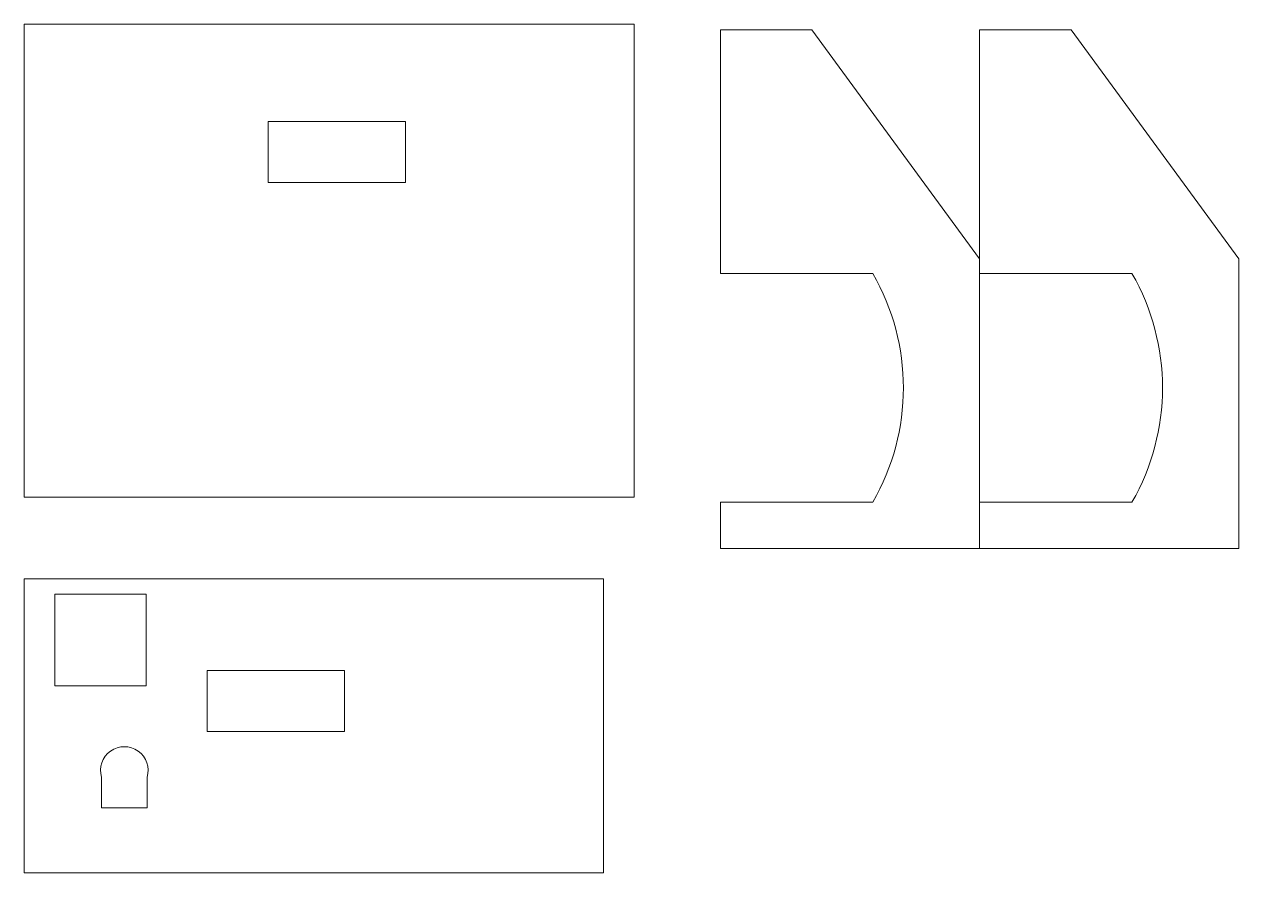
# Paper-space layout 'Layout1' of a CAD drawing. Header units: millimetres. Extents: x 10 to 408, y 11 to 289.
import ezdxf

# ---------------------------------------------------------------- set-up
doc = ezdxf.new("R2010")
doc.units = ezdxf.units.MM
doc.linetypes.add('LT_0', pattern=[0])
doc.layers.add('Default', color=7, linetype='Continuous')

psp = doc.layouts.get("Layout1")

# ---------------------------------------------------------------- linework, layer by layer
at = {"layer": 'Default', "color": 7, "linetype": 'LT_0', "lineweight": 15, "ltscale": 12.7, "transparency": 33554687}
for p, q in [((10, 288.84), (210, 288.84)), ((10, 133.84), (10, 288.84)), ((210, 288.84), (210, 133.84)), ((323.32, 212), (268.32, 287)), ((408.32, 212), (353.32, 287)), ((90, 237), (90, 257)), ((135, 237), (90, 237)), ((323.32, 117), (323.32, 212)), ((408.32, 117), (408.32, 212)), ((210, 133.84), (10, 133.84)), ((238.32, 117), (323.32, 117)), ((323.32, 117), (408.32, 117)), ((10, 10.69), (10, 107)), ((10, 107), (200, 107)), ((200, 107), (200, 10.69)), ((20, 102), (20, 72)), ((50, 102), (20, 102)), ((50, 72), (50, 102)), ((70, 57), (70, 77)), ((20, 72), (50, 72)), ((115, 57), (70, 57)), ((50.32, 32), (35.32, 32)), ((200, 10.69), (10, 10.69))]:
    psp.add_line(p, q, dxfattribs=at)
for points in [[(268.32, 287), (268.32, 287), (238.32, 287), (238.32, 287)], [(238.32, 287), (238.32, 287), (238.32, 247.86), (238.32, 207.15)], [(353.32, 287), (353.32, 287), (323.32, 287), (323.32, 287)], [(323.32, 287), (323.32, 287), (323.32, 247.86), (323.32, 207.15)], [(90, 257), (90, 257), (135, 257), (135, 257)], [(135, 257), (135, 257), (135, 237), (135, 237)], [(238.32, 207.15), (238.32, 207.15), (288.32, 207.15), (288.32, 207.15)], [(288.32, 207.15), (301.66, 183.93), (301.66, 155.37), (288.32, 132.15)], [(323.32, 207.15), (323.32, 207.15), (373.32, 207.15), (373.32, 207.15)], [(373.32, 207.15), (386.66, 183.93), (386.66, 155.37), (373.32, 132.15)], [(288.32, 132.15), (288.32, 132.15), (238.32, 132.15), (238.32, 132.15)], [(238.32, 132.15), (238.32, 122.76), (238.32, 117), (238.32, 117)], [(373.32, 132.15), (373.32, 132.15), (323.32, 132.15), (323.32, 132.15)], [(323.32, 132.15), (323.32, 122.76), (323.32, 117), (323.32, 117)], [(70, 77), (70, 77), (115, 77), (115, 77)], [(115, 77), (115, 77), (115, 57), (115, 57)], [(38.29, 50.55), (41, 52.48), (44.63, 52.48), (47.34, 50.55)], [(35.32, 42), (34.38, 45.19), (35.58, 48.63), (38.29, 50.55)], [(47.34, 50.55), (50.05, 48.63), (51.25, 45.19), (50.32, 42)], [(35.32, 32), (35.32, 32), (35.32, 42), (35.32, 42)], [(50.32, 42), (50.32, 42), (50.32, 32), (50.32, 32)]]:
    psp.add_open_spline(points, degree=3, dxfattribs=at)

doc.saveas('drawing.dxf')
